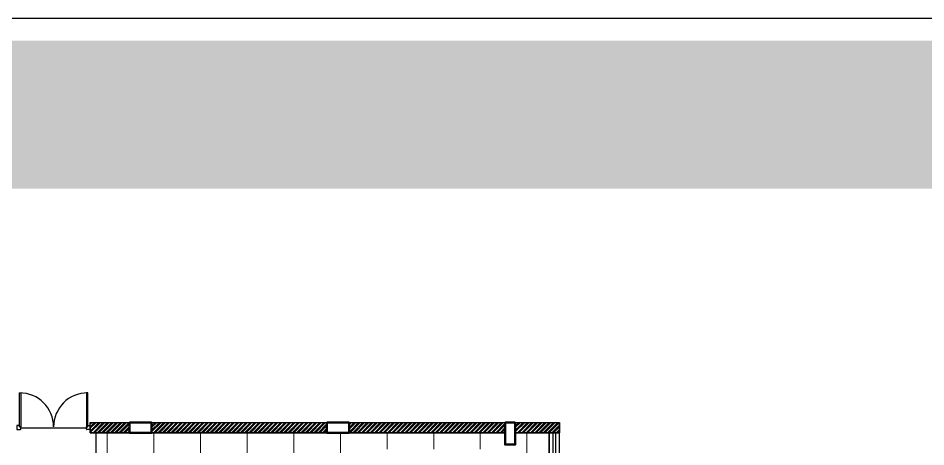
# Model space of a CAD drawing. Header units: millimetres. Extents: x 1521 to 3683, y 1649 to 3322.
# Drawn here: x 1705.98 to 1717.1, y 1671.96 to 1677.22 of the extents above; entities that cross this region are included whole.
import ezdxf

# ---------------------------------------------------------------- set-up
doc = ezdxf.new("R2010")
doc.units = ezdxf.units.MM
doc.header["$LTSCALE"] = 0.1
doc.layers.add('COL', color=1, linetype='Continuous', lineweight=50)

# ---------------------------------------------------------------- blocks, each defined once
blk = doc.blocks.new('A$C3F6A36EA')
h = blk.add_hatch(color=10)
h.set_gradient(color1=(22, 110, 12), color2=(129, 189, 10), tint=0.4600000083446503)
h.paths.add_polyline_path([(-44.21290426532277, 20.41047016547509), (-3.312552027882247, 20.41047016547509), (-3.312552027882247, 22.22228067989886), (-44.21290426532277, 22.22228067989886)])
at = {"color": 0}
blk.add_lwpolyline([(-44.21290426532277, 22.50002261478744), (-3.312552027882247, 22.50002261478744), (-3.312552027882247, -5.275919162361106), (-44.21290426532277, -5.275919162361106)], close=True, dxfattribs=at)

msp = doc.modelspace()

# ---------------------------------------------------------------- hatches: boundary and pattern name
h = msp.add_hatch()
h.set_pattern_fill('STEEL', color=256, scale=0.0118147657224356, style=0)
h.set_pattern_definition([(45, (1051.861730326404, 812.3094263951372), (-0.026524905549475, 0.026524905549475), []), (45, (1051.861730326404, 812.3281823357213), (-0.026524905549475, 0.026524905549475), [])])
h.paths.add_polyline_path([(1712.070799766362, 1672.261119082395), (1712.611531531185, 1672.261119082395), (1712.611531531185, 1672.136369337857), (1712.070799766362, 1672.136369337857)])
h.paths.add_polyline_path([(1710.035178111213, 1672.261119082394), (1711.946050021794, 1672.261119082394), (1711.946050021794, 1672.136369337857), (1710.035178111213, 1672.136369337857)])
h.paths.add_polyline_path([(1707.616117847276, 1672.2611190824), (1709.763983014369, 1672.2611190824), (1709.763983014369, 1672.136369337857), (1707.616117847276, 1672.136369337857)])
h.paths.add_polyline_path([(1706.864564983368, 1672.2611190824), (1707.344922750401, 1672.2611190824), (1707.344922750401, 1672.136369337861), (1706.864564983368, 1672.136369337861)])
at = {"lineweight": 0}
h = msp.add_hatch(dxfattribs=at)
h.set_pattern_fill('NET', color=9, scale=0.18, style=0)
h.set_pattern_definition([(0, (0, 0), (0, 0.5714999999999999), []), (90, (0, 0), (-0.5714999999999999, 0), [])])
h.paths.add_polyline_path([(1709.714083134046, 1671.544690378129), (1706.998877789365, 1671.544690378129), (1706.998877789365, 1671.801524623036), (1709.714083134046, 1671.801524623036)])
h.paths.add_polyline_path([(1711.719245211746, 1671.324482781361), (1710.217138469295, 1671.324482781361), (1710.217138469294, 1671.935358234896), (1711.719245211746, 1671.935358234896)])
h.paths.add_polyline_path([(1712.053716580484, 1671.634580828815), (1712.33119385432, 1671.634580828815), (1712.33119385432, 1669.875209917521), (1712.053716580484, 1669.875209917521)])
h.paths.add_polyline_path([(1706.997203933806, 1666.941357100717), (1706.997203933806, 1669.086520632046), (1709.715756989605, 1669.086520632046), (1709.715756989605, 1666.941357100717)])
h.paths.add_polyline_path([(1709.248435046147, 1670.759048387303), (1709.248435046147, 1670.389099314187), (1707.464525877264, 1670.389099314188), (1707.464525877264, 1670.759048387303)])
edge = h.paths.add_edge_path()
edge.add_arc((1708.132263465244, 1670.922196161151), 0.1485740130671503, 0, 360)
edge = h.paths.add_edge_path()
edge.add_arc((1708.652127006379, 1670.922196161151), 0.1485740130671503, 0, 360)
h.paths.add_polyline_path([(1711.587785176296, 1668.508388727155), (1711.014493159392, 1668.508388727155), (1711.014493159392, 1668.812137682091), (1711.587785176296, 1668.812137682091)])
h.paths.add_polyline_path([(1711.620965048825, 1667.83758775568), (1711.620965048825, 1667.46747905569), (1710.981313286864, 1667.46747905569), (1710.981313286864, 1667.83758775568)])
h.paths.add_polyline_path([(1710.659040174572, 1669.048241631096), (1710.659040174572, 1669.47831860283), (1711.755193502752, 1669.47831860283), (1711.755193502751, 1669.048241631096)])
h.paths.add_polyline_path([(1711.781939316948, 1668.270478027088), (1711.814745644436, 1668.961962785625), (1712.205748265017, 1668.998026998951), (1712.200517244711, 1668.255095059281)])
h.paths.add_polyline_path([(1710.586457010123, 1666.821501264622), (1710.586457010123, 1667.251578236356), (1711.682610338305, 1667.251578236356), (1711.682610338305, 1666.821501264622)])
h.paths.add_polyline_path([(1712.133165100568, 1667.3017928685), (1711.742162479988, 1667.337857081827), (1711.709356152499, 1668.029341840363), (1712.127934080262, 1668.044724808171)])
h.paths.add_polyline_path([(1711.865422704609, 1669.095783656334), (1711.865422704609, 1669.452376807688), (1712.208434357768, 1669.452376807688), (1712.208434357768, 1669.095783656334)])
h.paths.add_polyline_path([(1711.946050021824, 1672.136369337857), (1711.946050021794, 1671.989923985555), (1712.070799766332, 1671.989923985552), (1712.070799766332, 1672.136369337857), (1712.486781786645, 1672.136369337857), (1712.486781786645, 1666.712467400953), (1706.938130105194, 1666.712467400953), (1706.938130105194, 1672.136369337857)])
h.paths.add_polyline_path([(1712.208434357768, 1667.217012953975), (1712.208434357768, 1666.860419802622), (1711.865422704609, 1666.860419802622), (1711.865422704609, 1667.217012953975)])

# ---------------------------------------------------------------- linework, layer by layer
for p, q in [((1705.996707840509, 1672.206779924415), (1705.996707840509, 1672.222851352986)), ((1706.832422126224, 1672.206779924415), (1706.832422126224, 1672.222851352986)), ((1706.864564983368, 1672.2611190824), (1712.611531531185, 1672.261119082395)), ((1706.864564983368, 1672.136369337857), (1706.864564983368, 1672.2611190824)), ((1712.611531531185, 1667.36333563338), (1712.611531531185, 1672.261119082395)), ((1705.996707840509, 1672.206779924415), (1706.012779269081, 1672.206779924415)), ((1706.012779269081, 1672.193922781557), (1706.816350697653, 1672.193922781557)), ((1706.832422126224, 1672.206779924415), (1706.816350697653, 1672.206779924415)), ((1706.864564983368, 1672.136369337857), (1711.946050021794, 1672.136369337857)), ((1712.070799766332, 1672.136369337857), (1712.486781786645, 1672.136369337857)), ((1712.486781786645, 1667.36333563338), (1712.486781786645, 1672.136369337857)), ((1712.486781786645, 1672.136369337857), (1712.611531531185, 1672.136369337857)), ((1712.53347059531, 1667.36333563338), (1712.53347059531, 1672.136369337857)), ((1712.567378560859, 1667.36333563338), (1712.567378560859, 1672.136369337857))]:
    msp.add_line(p, q)
for points in [[(1706.012779269081, 1672.206779924415), (1705.996707840509, 1672.206779924415), (1705.996707840509, 1672.624637067272), (1706.012779269081, 1672.624637067272)], [(1706.816350697653, 1672.206779924415), (1706.832422126224, 1672.206779924415), (1706.832422126224, 1672.624637067272), (1706.816350697653, 1672.624637067272)], [(1706.864564983368, 1672.2611190824), (1707.344922750401, 1672.2611190824), (1707.344922750401, 1672.136369337861), (1706.864564983368, 1672.136369337861)], [(1707.616117847276, 1672.2611190824), (1709.763983014369, 1672.2611190824), (1709.763983014369, 1672.136369337857), (1707.616117847276, 1672.136369337857)], [(1710.035178111213, 1672.261119082394), (1711.946050021794, 1672.261119082394), (1711.946050021794, 1672.136369337857), (1710.035178111213, 1672.136369337857)], [(1712.070799766362, 1672.261119082395), (1712.611531531185, 1672.261119082395), (1712.611531531185, 1672.136369337857), (1712.070799766362, 1672.136369337857)]]:
    msp.add_lwpolyline(points, close=True)
for points in [[(1705.996707840509, 1672.222851352986), (1705.964564983366, 1672.222851352986), (1705.964564983366, 1672.174637067271), (1706.006350697652, 1672.174637067271)], [(1706.832422126224, 1672.222851352986), (1706.864564983368, 1672.222851352986), (1706.864564983368, 1672.174637067271), (1706.822779269081, 1672.174637067271)], [(1706.012779269081, 1672.1810656387), (1706.012779269081, 1672.206779924415)], [(1706.816350697653, 1672.1810656387), (1706.816350697653, 1672.206779924415)], [(1711.946050021824, 1672.136369337857), (1711.946050021794, 1671.989923985555), (1712.070799766332, 1671.989923985552), (1712.070799766332, 1672.125521533977), (1712.070799766332, 1672.136369337857), (1712.486781786645, 1672.136369337857), (1712.486781786645, 1666.712467400953), (1709.503635721372, 1666.712467400953), (1706.938130105194, 1666.712467400953), (1706.938130105194, 1672.136369337857), (1711.946050021824, 1672.136369336797)]]:
    msp.add_lwpolyline(points)
for centre, radius, start, end in [((1705.996707840509, 1672.206779924415), 0.4178571428571319, 0, 90), ((1706.832422126224, 1672.206779924415), 0.4178571428571319, 90, 180), ((1706.006350697652, 1672.1810656387), 0.006428571428574, 270, 0), ((1706.822779269081, 1672.1810656387), 0.006428571428574, 180, 270)]:
    msp.add_arc(centre, radius, start, end)
at = {"layer": 'COL'}
for points in [[(1707.344922750401, 1672.2611190824), (1707.616117847245, 1672.2611190824), (1707.616117847245, 1672.136369337861), (1707.344922750401, 1672.136369337861)], [(1707.344922750432, 1672.261119082395), (1707.616117847276, 1672.261119082395), (1707.616117847276, 1672.136369337857), (1707.344922750432, 1672.136369337857)], [(1709.763983014369, 1672.261119082395), (1710.035178111213, 1672.261119082395), (1710.035178111213, 1672.136369337857), (1709.763983014369, 1672.136369337857)], [(1709.7639830144, 1672.261119082394), (1710.035178111243, 1672.261119082394), (1710.035178111243, 1672.136369337855), (1709.7639830144, 1672.136369337855)], [(1712.070799766332, 1672.261119082399), (1712.070799766332, 1671.989923985555), (1711.946050021794, 1671.989923985555), (1711.946050021794, 1672.261119082399)], [(1712.070799766362, 1672.261119082395), (1712.070799766362, 1671.989923985552), (1711.946050021824, 1671.989923985552), (1711.946050021824, 1672.261119082395)]]:
    msp.add_lwpolyline(points, close=True, dxfattribs=at)

# ---------------------------------------------------------------- block references
at = {"color": 0}
msp.add_blockref('A$C3F6A36EA', (1743.252032942318, 1654.717136615107), dxfattribs=at)

doc.saveas('drawing.dxf')
